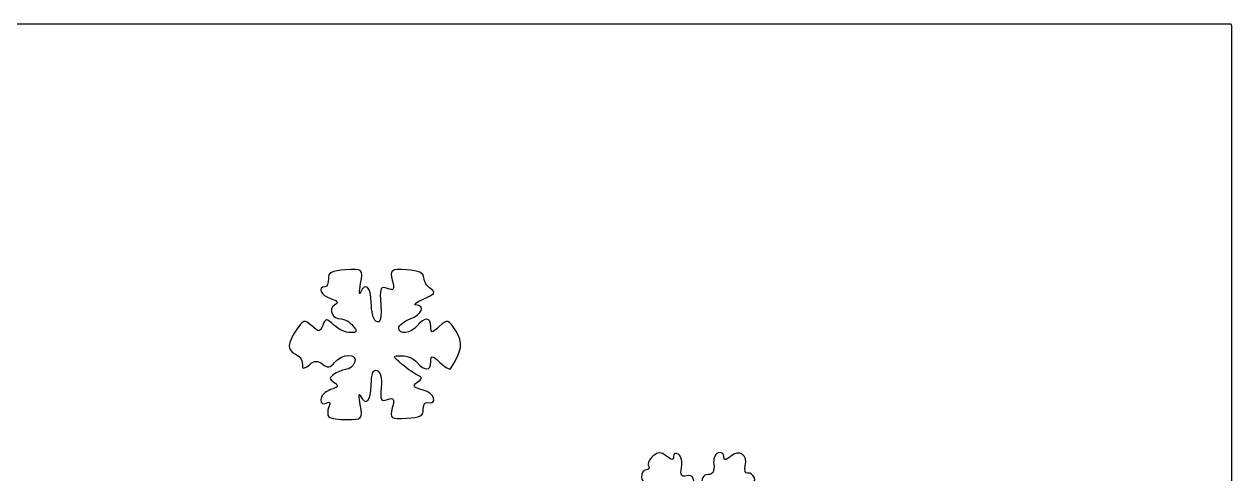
# Model space of a CAD drawing. Header units: centimetres. Extents: x -9.6 to 9.4, y -13.5 to 13.7.
# Drawn here: x -2.17 to 9.42, y 9.34 to 13.65 of the extents above; entities that cross this region are included whole.
import ezdxf

# ---------------------------------------------------------------- set-up
doc = ezdxf.new("R2010")
doc.units = ezdxf.units.CM
doc.header["$MEASUREMENT"] = 0
doc.layers.add('Layer 1', color=7, linetype='Continuous')

msp = doc.modelspace()

# ---------------------------------------------------------------- linework, layer by layer
at = {"layer": 'Layer 1'}
msp.add_open_spline([(-9.54113, 13.65267), (-9.54113, 13.65267), (9.40799, 13.65267), (9.40799, 13.65267), (9.40799, 13.65267), (9.41529, 13.65267), (9.42121, 13.64555), (9.42121, 13.63678), (9.42121, 13.63678), (9.42121, 13.63678), (9.42122, -13.49257), (9.42122, -13.49257), (9.42122, -13.49257), (9.42121, -13.50133), (9.41529, -13.50845), (9.40798, -13.50845), (9.40798, -13.50845), (9.40798, -13.50845), (-9.54113, -13.50846), (-9.54113, -13.50846), (-9.54113, -13.50846), (-9.54843, -13.50845), (-9.55435, -13.50133), (-9.55435, -13.49256), (-9.55435, -13.49256), (-9.55435, -13.49256), (-9.55436, 13.63678), (-9.55436, 13.63678), (-9.55436, 13.63678), (-9.55435, 13.64555), (-9.54843, 13.65267), (-9.54112, 13.65267), (-9.14638, 13.65267), (-9.54113, 13.65267), (-9.54113, 13.65267)], degree=3, knots=[0, 0, 0, 0, 0.11111111, 0.11111111, 0.11111111, 0.11111111, 0.22222222, 0.22222222, 0.22222222, 0.22222222, 0.33333333, 0.33333333, 0.33333333, 0.33333333, 0.44444444, 0.44444444, 0.44444444, 0.44444444, 0.55555556, 0.55555556, 0.55555556, 0.55555556, 0.66666667, 0.66666667, 0.66666667, 0.66666667, 0.77777778, 0.77777778, 0.77777778, 0.77777778, 1, 1, 1, 1.00001, 1.00001, 1.00001, 1.00001], dxfattribs=at)
at = {"layer": 'Layer 1', "color": 7}
for points, knots in [([(0.75636, 9.88251), (0.74191, 9.89695), (0.74198, 9.93973), (0.7565, 9.97758), (0.7565, 9.97758), (0.77393, 10.02299), (0.76542, 10.03559), (0.73151, 10.01463), (0.73151, 10.01463), (0.70104, 9.9958), (0.68011, 10.00955), (0.68011, 10.04839), (0.68011, 10.04839), (0.68011, 10.08443), (0.72226, 10.1273), (0.77378, 10.14366), (0.77378, 10.14366), (0.84762, 10.16709), (0.85459, 10.18167), (0.80673, 10.21252), (0.80673, 10.21252), (0.75569, 10.24541), (0.75651, 10.25854), (0.81191, 10.29491), (0.81191, 10.29491), (0.84815, 10.3187), (0.90041, 10.33847), (0.92803, 10.33884), (0.92803, 10.33884), (0.95564, 10.33921), (0.98962, 10.36917), (1.00353, 10.40541), (1.00353, 10.40541), (1.03747, 10.49387), (0.88497, 10.49344), (0.81146, 10.40487), (0.81146, 10.40487), (0.76952, 10.35433), (0.74194, 10.35036), (0.69625, 10.38828), (0.69625, 10.38828), (0.65118, 10.42569), (0.61972, 10.42448), (0.57027, 10.38345), (0.57027, 10.38345), (0.53403, 10.35337), (0.50437, 10.34106), (0.50437, 10.3561), (0.50437, 10.3561), (0.50437, 10.43132), (0.4932, 10.45211), (0.43535, 10.48448), (0.43535, 10.48448), (0.35415, 10.52992), (0.35616, 10.58116), (0.44445, 10.7159), (0.44445, 10.7159), (0.51053, 10.81675), (0.52248, 10.82001), (0.59279, 10.75639), (0.59279, 10.75639), (0.66252, 10.69328), (0.67175, 10.69368), (0.69756, 10.76096), (0.69756, 10.76096), (0.7238, 10.82933), (0.7317, 10.82947), (0.8053, 10.76286), (0.8053, 10.76286), (0.84899, 10.72333), (0.92019, 10.69098), (0.96353, 10.69098), (0.96353, 10.69098), (1.0286, 10.69098), (1.0328, 10.70247), (0.98764, 10.75688), (0.98764, 10.75688), (0.95756, 10.79313), (0.90688, 10.82278), (0.87502, 10.82278), (0.87502, 10.82278), (0.79101, 10.82278), (0.74721, 10.91459), (0.81208, 10.95469), (0.81208, 10.95469), (0.85173, 10.97919), (0.84085, 10.99735), (0.77378, 11.01864), (0.77378, 11.01864), (0.68218, 11.04771), (0.64178, 11.13032), (0.71916, 11.13032), (0.71916, 11.13032), (0.74064, 11.13032), (0.75547, 11.16487), (0.75211, 11.20711), (0.75211, 11.20711), (0.74738, 11.26659), (0.78433, 11.28604), (0.91593, 11.29338), (0.91593, 11.29338), (1.08438, 11.30277), (1.08564, 11.30163), (1.06169, 11.16167), (1.06169, 11.16167), (1.0484, 11.08402), (1.04772, 11.04519), (1.06018, 11.0754), (1.06018, 11.0754), (1.10451, 11.18286), (1.16338, 11.12795), (1.16338, 10.97914), (1.16338, 10.97914), (1.16338, 10.896), (1.18315, 10.81575), (1.20731, 10.80081), (1.20731, 10.80081), (1.25509, 10.77128), (1.26521, 10.82002), (1.25194, 11.01572), (1.25194, 11.01572), (1.24493, 11.11893), (1.25733, 11.13738), (1.31807, 11.11407), (1.31807, 11.11407), (1.3797, 11.09042), (1.38804, 11.10443), (1.36559, 11.19389), (1.36559, 11.19389), (1.33999, 11.29587), (1.34826, 11.30183), (1.50348, 11.29323), (1.50348, 11.29323), (1.61691, 11.28695), (1.66861, 11.26345), (1.66861, 11.21818), (1.66861, 11.21818), (1.66861, 11.18194), (1.69799, 11.13386), (1.73389, 11.11135), (1.73389, 11.11135), (1.78644, 11.0784), (1.77358, 11.0595), (1.66799, 11.01448), (1.66799, 11.01448), (1.59584, 10.98372), (1.56152, 10.95765), (1.59173, 10.95656), (1.59173, 10.95656), (1.68694, 10.95313), (1.6513, 10.86631), (1.53681, 10.82278), (1.53681, 10.82278), (1.4764, 10.79981), (1.42698, 10.76076), (1.42698, 10.736), (1.42698, 10.736), (1.42698, 10.66838), (1.54045, 10.68186), (1.60271, 10.75688), (1.60271, 10.75688), (1.67476, 10.8437), (1.73451, 10.84061), (1.73451, 10.75007), (1.73451, 10.75007), (1.73451, 10.68292), (1.74077, 10.68302), (1.81641, 10.75148), (1.81641, 10.75148), (1.89394, 10.82164), (1.90237, 10.81938), (1.97471, 10.70897), (1.97471, 10.70897), (2.0479, 10.59727), (2.0356, 10.5104), (1.92295, 10.34344), (1.92295, 10.34344), (1.91626, 10.33352), (1.87112, 10.3613), (1.82265, 10.40517), (1.82265, 10.40517), (1.74348, 10.47682), (1.73451, 10.47754), (1.73451, 10.41222), (1.73451, 10.41222), (1.73451, 10.32168), (1.67476, 10.3186), (1.60271, 10.40541), (1.60271, 10.40541), (1.57263, 10.44166), (1.50596, 10.47066), (1.45455, 10.46985), (1.45455, 10.46985), (1.36125, 10.46839), (1.36126, 10.46824), (1.46051, 10.38545), (1.46051, 10.38545), (1.51521, 10.33983), (1.5844, 10.29257), (1.61428, 10.28042), (1.61428, 10.28042), (1.65513, 10.26382), (1.65283, 10.24735), (1.605, 10.21408), (1.605, 10.21408), (1.55392, 10.17853), (1.56511, 10.16386), (1.66183, 10.13959), (1.66183, 10.13959), (1.77009, 10.11242), (1.8079, 9.99695), (1.70124, 10.01927), (1.70124, 10.01927), (1.6769, 10.02437), (1.6596, 9.99475), (1.6628, 9.95346), (1.6628, 9.95346), (1.66722, 9.89639), (1.62902, 9.87617), (1.50348, 9.86915), (1.50348, 9.86915), (1.34825, 9.86046), (1.33999, 9.86641), (1.36559, 9.96841), (1.36559, 9.96841), (1.388, 10.0577), (1.37965, 10.07185), (1.3184, 10.04835), (1.3184, 10.04835), (1.25625, 10.0245), (1.2464, 10.0436), (1.2586, 10.16432), (1.2586, 10.16432), (1.26746, 10.25198), (1.2516, 10.31631), (1.21829, 10.32784), (1.21829, 10.32784), (1.18104, 10.34072), (1.16338, 10.29619), (1.16338, 10.18941), (1.16338, 10.18941), (1.16338, 10.03437), (1.10683, 9.9795), (1.05772, 10.0869), (1.05772, 10.0869), (1.04391, 10.1171), (1.04383, 10.07756), (1.05755, 9.99903), (1.05755, 9.99903), (1.08167, 9.86096), (1.07754, 9.85624), (0.93256, 9.85624), (0.93256, 9.85624), (0.85009, 9.85624), (0.7708, 9.86806), (0.75636, 9.88251)], [0, 0, 0, 0, 0.01538462, 0.01538462, 0.01538462, 0.01538462, 0.03076923, 0.03076923, 0.03076923, 0.03076923, 0.04615385, 0.04615385, 0.04615385, 0.04615385, 0.06153846, 0.06153846, 0.06153846, 0.06153846, 0.07692308, 0.07692308, 0.07692308, 0.07692308, 0.09230769, 0.09230769, 0.09230769, 0.09230769, 0.10769231, 0.10769231, 0.10769231, 0.10769231, 0.12307692, 0.12307692, 0.12307692, 0.12307692, 0.13846154, 0.13846154, 0.13846154, 0.13846154, 0.15384615, 0.15384615, 0.15384615, 0.15384615, 0.16923077, 0.16923077, 0.16923077, 0.16923077, 0.18461538, 0.18461538, 0.18461538, 0.18461538, 0.2, 0.2, 0.2, 0.2, 0.21538462, 0.21538462, 0.21538462, 0.21538462, 0.23076923, 0.23076923, 0.23076923, 0.23076923, 0.24615385, 0.24615385, 0.24615385, 0.24615385, 0.26153846, 0.26153846, 0.26153846, 0.26153846, 0.27692308, 0.27692308, 0.27692308, 0.27692308, 0.29230769, 0.29230769, 0.29230769, 0.29230769, 0.30769231, 0.30769231, 0.30769231, 0.30769231, 0.32307692, 0.32307692, 0.32307692, 0.32307692, 0.33846154, 0.33846154, 0.33846154, 0.33846154, 0.35384615, 0.35384615, 0.35384615, 0.35384615, 0.36923077, 0.36923077, 0.36923077, 0.36923077, 0.38461538, 0.38461538, 0.38461538, 0.38461538, 0.4, 0.4, 0.4, 0.4, 0.41538462, 0.41538462, 0.41538462, 0.41538462, 0.43076923, 0.43076923, 0.43076923, 0.43076923, 0.44615385, 0.44615385, 0.44615385, 0.44615385, 0.46153846, 0.46153846, 0.46153846, 0.46153846, 0.47692308, 0.47692308, 0.47692308, 0.47692308, 0.49230769, 0.49230769, 0.49230769, 0.49230769, 0.50769231, 0.50769231, 0.50769231, 0.50769231, 0.52307692, 0.52307692, 0.52307692, 0.52307692, 0.53846154, 0.53846154, 0.53846154, 0.53846154, 0.55384615, 0.55384615, 0.55384615, 0.55384615, 0.56923077, 0.56923077, 0.56923077, 0.56923077, 0.58461538, 0.58461538, 0.58461538, 0.58461538, 0.6, 0.6, 0.6, 0.6, 0.61538462, 0.61538462, 0.61538462, 0.61538462, 0.63076923, 0.63076923, 0.63076923, 0.63076923, 0.64615385, 0.64615385, 0.64615385, 0.64615385, 0.66153846, 0.66153846, 0.66153846, 0.66153846, 0.67692308, 0.67692308, 0.67692308, 0.67692308, 0.69230769, 0.69230769, 0.69230769, 0.69230769, 0.70769231, 0.70769231, 0.70769231, 0.70769231, 0.72307692, 0.72307692, 0.72307692, 0.72307692, 0.73846154, 0.73846154, 0.73846154, 0.73846154, 0.75384615, 0.75384615, 0.75384615, 0.75384615, 0.76923077, 0.76923077, 0.76923077, 0.76923077, 0.78461538, 0.78461538, 0.78461538, 0.78461538, 0.8, 0.8, 0.8, 0.8, 0.81538462, 0.81538462, 0.81538462, 0.81538462, 0.83076923, 0.83076923, 0.83076923, 0.83076923, 0.84615385, 0.84615385, 0.84615385, 0.84615385, 0.86153846, 0.86153846, 0.86153846, 0.86153846, 0.87692308, 0.87692308, 0.87692308, 0.87692308, 0.89230769, 0.89230769, 0.89230769, 0.89230769, 0.90769231, 0.90769231, 0.90769231, 0.90769231, 0.92307692, 0.92307692, 0.92307692, 0.92307692, 0.93846154, 0.93846154, 0.93846154, 0.93846154, 0.95384615, 0.95384615, 0.95384615, 0.95384615, 0.96923077, 0.96923077, 0.96923077, 0.96923077, 1, 1, 1, 1]), ([(3.84332, 8.14719), (3.84332, 8.19312), (3.82355, 8.23071), (3.79938, 8.23071), (3.79938, 8.23071), (3.71838, 8.23071), (3.7544, 8.32653), (3.84424, 8.35002), (3.84424, 8.35002), (3.91123, 8.36754), (3.92142, 8.38723), (3.88575, 8.43021), (3.88575, 8.43021), (3.84985, 8.47348), (3.86734, 8.50126), (3.95847, 8.54567), (3.95847, 8.54567), (4.02446, 8.57783), (4.08651, 8.62885), (4.09635, 8.65906), (4.09635, 8.65906), (4.12142, 8.736), (3.99731, 8.72775), (3.93118, 8.64807), (3.93118, 8.64807), (3.85356, 8.55455), (3.73827, 8.5619), (3.77516, 8.65802), (3.77516, 8.65802), (3.79702, 8.71499), (3.77746, 8.7087), (3.69662, 8.63275), (3.69662, 8.63275), (3.62315, 8.56373), (3.57915, 8.54755), (3.55799, 8.58179), (3.55799, 8.58179), (3.54093, 8.60938), (3.53854, 8.64351), (3.55267, 8.65764), (3.55267, 8.65764), (3.56679, 8.67176), (3.54406, 8.70999), (3.50215, 8.74258), (3.50215, 8.74258), (3.43029, 8.79847), (3.4308, 8.80559), (3.51123, 8.86774), (3.51123, 8.86774), (3.55813, 8.90399), (3.57889, 8.93364), (3.55736, 8.93364), (3.55736, 8.93364), (3.53583, 8.93364), (3.54147, 8.9569), (3.56989, 8.98532), (3.56989, 8.98532), (3.60951, 9.02494), (3.64409, 9.01725), (3.71803, 8.95237), (3.71803, 8.95237), (3.77108, 8.90583), (3.80088, 8.89109), (3.78425, 8.91962), (3.78425, 8.91962), (3.73454, 9.00492), (3.8428, 9.0356), (3.92643, 8.95991), (3.92643, 8.95991), (4.01572, 8.8791), (4.10692, 8.86776), (4.10692, 8.93746), (4.10692, 8.93746), (4.10692, 8.96372), (4.04765, 9.00758), (3.9752, 9.03492), (3.9752, 9.03492), (3.87807, 9.07159), (3.85001, 9.10519), (3.86833, 9.16291), (3.86833, 9.16291), (3.88494, 9.21525), (3.87036, 9.24118), (3.82431, 9.24118), (3.82431, 9.24118), (3.78644, 9.24118), (3.75545, 9.27083), (3.75545, 9.30708), (3.75545, 9.30708), (3.75545, 9.34332), (3.77639, 9.37298), (3.80198, 9.37298), (3.80198, 9.37298), (3.82757, 9.37298), (3.83767, 9.39051), (3.82443, 9.41193), (3.82443, 9.41193), (3.81119, 9.43336), (3.82979, 9.47532), (3.86577, 9.50518), (3.86577, 9.50518), (3.91772, 9.5483), (3.94475, 9.54821), (3.99708, 9.50478), (3.99708, 9.50478), (4.04619, 9.46402), (4.06298, 9.46331), (4.06298, 9.50199), (4.06298, 9.50199), (4.06298, 9.53054), (4.08462, 9.54053), (4.11106, 9.52419), (4.11106, 9.52419), (4.13749, 9.50785), (4.15064, 9.45007), (4.14026, 9.3958), (4.14026, 9.3958), (4.12616, 9.32205), (4.13913, 9.30176), (4.19161, 9.31548), (4.19161, 9.31548), (4.2437, 9.3291), (4.26168, 9.30204), (4.26125, 9.21063), (4.26125, 9.21063), (4.26094, 9.14286), (4.28046, 9.08741), (4.30462, 9.08741), (4.30462, 9.08741), (4.32878, 9.08741), (4.34354, 9.14178), (4.3374, 9.20823), (4.3374, 9.20823), (4.32954, 9.29336), (4.34658, 9.32904), (4.39508, 9.32904), (4.39508, 9.32904), (4.44054, 9.32904), (4.45924, 9.36122), (4.45016, 9.42381), (4.45016, 9.42381), (4.4426, 9.47593), (4.46113, 9.527), (4.49134, 9.53731), (4.49134, 9.53731), (4.52154, 9.54761), (4.54625, 9.53219), (4.54625, 9.50306), (4.54625, 9.50306), (4.54625, 9.46177), (4.56037, 9.4618), (4.61023, 9.50318), (4.61023, 9.50318), (4.69335, 9.57216), (4.77955, 9.51771), (4.75229, 9.41345), (4.75229, 9.41345), (4.74058, 9.36868), (4.75121, 9.33631), (4.77592, 9.34153), (4.77592, 9.34153), (4.80062, 9.34674), (4.8299, 9.3263), (4.84097, 9.29609), (4.84097, 9.29609), (4.85205, 9.26589), (4.82981, 9.24118), (4.79155, 9.24118), (4.79155, 9.24118), (4.75329, 9.24118), (4.72186, 9.20658), (4.72171, 9.16429), (4.72171, 9.16429), (4.72156, 9.12201), (4.6573, 9.04935), (4.57893, 9.00283), (4.57893, 9.00283), (4.46251, 8.93373), (4.45109, 8.91493), (4.51657, 8.90013), (4.51657, 8.90013), (4.56066, 8.89016), (4.63355, 8.91533), (4.67855, 8.95606), (4.67855, 8.95606), (4.7654, 9.03466), (4.87599, 9.00714), (4.82499, 8.91962), (4.82499, 8.91962), (4.80836, 8.89109), (4.8343, 8.90234), (4.88264, 8.94463), (4.88264, 8.94463), (4.98328, 9.03265), (5.02952, 9.04204), (5.02952, 8.97444), (5.02952, 8.97444), (5.02952, 8.94855), (5.05936, 8.89753), (5.09582, 8.86106), (5.09582, 8.86106), (5.16911, 8.78777), (5.14626, 8.71397), (5.05027, 8.71397), (5.05027, 8.71397), (5.01621, 8.71397), (4.99852, 8.68747), (5.01095, 8.65508), (5.01095, 8.65508), (5.03963, 8.58034), (4.7873, 8.5846), (4.64799, 8.6612), (4.64799, 8.6612), (4.51789, 8.73275), (4.45593, 8.72756), (4.48658, 8.6477), (4.48658, 8.6477), (4.50057, 8.61124), (4.56089, 8.56915), (4.62064, 8.55415), (4.62064, 8.55415), (4.69754, 8.53485), (4.72328, 8.50399), (4.70876, 8.44849), (4.70876, 8.44849), (4.69549, 8.39771), (4.71743, 8.36246), (4.77102, 8.34844), (4.77102, 8.34844), (4.85643, 8.32611), (4.8879, 8.23071), (4.80985, 8.23071), (4.80985, 8.23071), (4.78569, 8.23071), (4.76592, 8.20043), (4.76592, 8.16343), (4.76592, 8.16343), (4.76592, 8.07164), (4.6344, 8.02772), (4.58643, 8.10349), (4.58643, 8.10349), (4.55867, 8.14732), (4.54741, 8.14914), (4.54693, 8.10989), (4.54693, 8.10989), (4.54656, 8.07969), (4.52648, 8.05497), (4.50232, 8.05497), (4.50232, 8.05497), (4.47816, 8.05497), (4.45839, 8.10378), (4.45839, 8.16343), (4.45839, 8.16343), (4.45839, 8.24639), (4.44126, 8.26531), (4.38552, 8.24392), (4.38552, 8.24392), (4.32468, 8.22057), (4.31695, 8.23746), (4.3387, 8.34622), (4.3387, 8.34622), (4.37009, 8.50314), (4.30504, 8.64771), (4.2581, 8.52537), (4.2581, 8.52537), (4.24199, 8.4834), (4.23939, 8.40861), (4.25232, 8.35916), (4.25232, 8.35916), (4.26664, 8.30441), (4.2514, 8.25989), (4.21334, 8.24529), (4.21334, 8.24529), (4.17897, 8.2321), (4.15085, 8.1878), (4.15085, 8.14685), (4.15085, 8.14685), (4.15085, 8.09187), (4.11062, 8.07125), (3.99708, 8.06803), (3.99708, 8.06803), (3.87375, 8.06453), (3.84332, 8.0802), (3.84332, 8.14719)], [0, 0, 0, 0, 0.01388889, 0.01388889, 0.01388889, 0.01388889, 0.02777778, 0.02777778, 0.02777778, 0.02777778, 0.04166667, 0.04166667, 0.04166667, 0.04166667, 0.05555556, 0.05555556, 0.05555556, 0.05555556, 0.06944444, 0.06944444, 0.06944444, 0.06944444, 0.08333333, 0.08333333, 0.08333333, 0.08333333, 0.09722222, 0.09722222, 0.09722222, 0.09722222, 0.11111111, 0.11111111, 0.11111111, 0.11111111, 0.125, 0.125, 0.125, 0.125, 0.13888889, 0.13888889, 0.13888889, 0.13888889, 0.15277778, 0.15277778, 0.15277778, 0.15277778, 0.16666667, 0.16666667, 0.16666667, 0.16666667, 0.18055556, 0.18055556, 0.18055556, 0.18055556, 0.19444444, 0.19444444, 0.19444444, 0.19444444, 0.20833333, 0.20833333, 0.20833333, 0.20833333, 0.22222222, 0.22222222, 0.22222222, 0.22222222, 0.23611111, 0.23611111, 0.23611111, 0.23611111, 0.25, 0.25, 0.25, 0.25, 0.26388889, 0.26388889, 0.26388889, 0.26388889, 0.27777778, 0.27777778, 0.27777778, 0.27777778, 0.29166667, 0.29166667, 0.29166667, 0.29166667, 0.30555556, 0.30555556, 0.30555556, 0.30555556, 0.31944444, 0.31944444, 0.31944444, 0.31944444, 0.33333333, 0.33333333, 0.33333333, 0.33333333, 0.34722222, 0.34722222, 0.34722222, 0.34722222, 0.36111111, 0.36111111, 0.36111111, 0.36111111, 0.375, 0.375, 0.375, 0.375, 0.38888889, 0.38888889, 0.38888889, 0.38888889, 0.40277778, 0.40277778, 0.40277778, 0.40277778, 0.41666667, 0.41666667, 0.41666667, 0.41666667, 0.43055556, 0.43055556, 0.43055556, 0.43055556, 0.44444444, 0.44444444, 0.44444444, 0.44444444, 0.45833333, 0.45833333, 0.45833333, 0.45833333, 0.47222222, 0.47222222, 0.47222222, 0.47222222, 0.48611111, 0.48611111, 0.48611111, 0.48611111, 0.5, 0.5, 0.5, 0.5, 0.51388889, 0.51388889, 0.51388889, 0.51388889, 0.52777778, 0.52777778, 0.52777778, 0.52777778, 0.54166667, 0.54166667, 0.54166667, 0.54166667, 0.55555556, 0.55555556, 0.55555556, 0.55555556, 0.56944444, 0.56944444, 0.56944444, 0.56944444, 0.58333333, 0.58333333, 0.58333333, 0.58333333, 0.59722222, 0.59722222, 0.59722222, 0.59722222, 0.61111111, 0.61111111, 0.61111111, 0.61111111, 0.625, 0.625, 0.625, 0.625, 0.63888889, 0.63888889, 0.63888889, 0.63888889, 0.65277778, 0.65277778, 0.65277778, 0.65277778, 0.66666667, 0.66666667, 0.66666667, 0.66666667, 0.68055556, 0.68055556, 0.68055556, 0.68055556, 0.69444444, 0.69444444, 0.69444444, 0.69444444, 0.70833333, 0.70833333, 0.70833333, 0.70833333, 0.72222222, 0.72222222, 0.72222222, 0.72222222, 0.73611111, 0.73611111, 0.73611111, 0.73611111, 0.75, 0.75, 0.75, 0.75, 0.76388889, 0.76388889, 0.76388889, 0.76388889, 0.77777778, 0.77777778, 0.77777778, 0.77777778, 0.79166667, 0.79166667, 0.79166667, 0.79166667, 0.80555556, 0.80555556, 0.80555556, 0.80555556, 0.81944444, 0.81944444, 0.81944444, 0.81944444, 0.83333333, 0.83333333, 0.83333333, 0.83333333, 0.84722222, 0.84722222, 0.84722222, 0.84722222, 0.86111111, 0.86111111, 0.86111111, 0.86111111, 0.875, 0.875, 0.875, 0.875, 0.88888889, 0.88888889, 0.88888889, 0.88888889, 0.90277778, 0.90277778, 0.90277778, 0.90277778, 0.91666667, 0.91666667, 0.91666667, 0.91666667, 0.93055556, 0.93055556, 0.93055556, 0.93055556, 0.94444444, 0.94444444, 0.94444444, 0.94444444, 0.95833333, 0.95833333, 0.95833333, 0.95833333, 0.97222222, 0.97222222, 0.97222222, 0.97222222, 1, 1, 1, 1])]:
    msp.add_open_spline(points, degree=3, knots=knots, dxfattribs=at)

doc.saveas('drawing.dxf')
